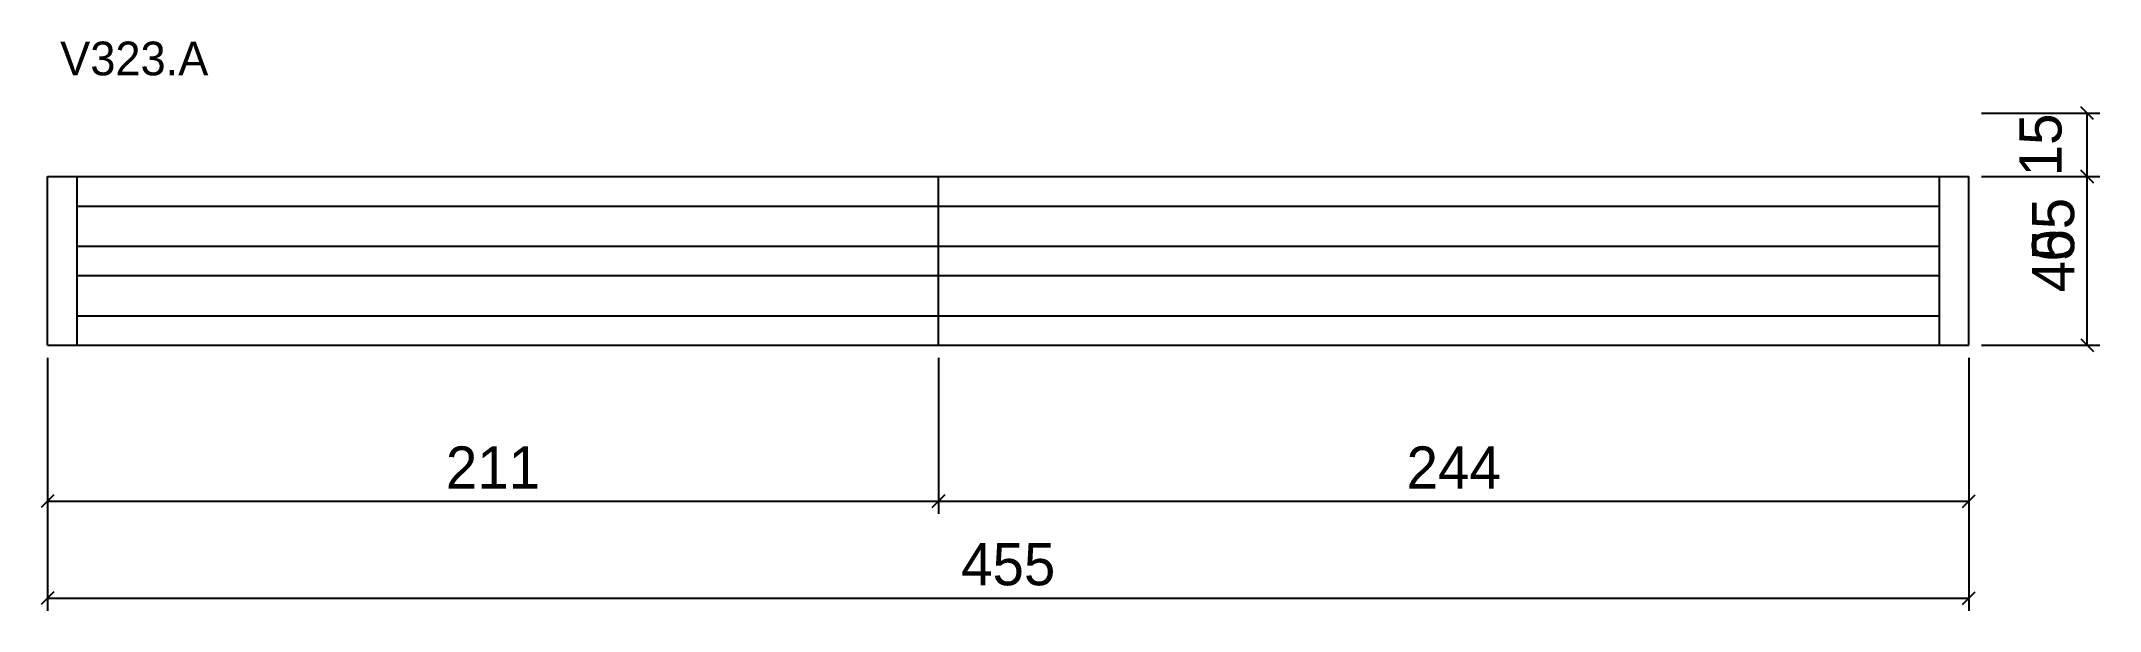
# Model space of a CAD drawing. Extents: x -2 to 486, y -253 to -118.
import ezdxf

# ---------------------------------------------------------------- set-up
doc = ezdxf.new("R2010")
doc.units = 0
for name, color, linetype in [('COTA', 241, 'Continuous'), ('NOMENCLATURA', 7, 'Continuous'), ('Painéis', 200, 'Continuous'), ('SARR_2.2x7', 40, 'Continuous')]:
    doc.layers.add(name, color=color, linetype=linetype)
doc.dimstyles.new('PAINEL', dxfattribs={"dimtxt": 10, "dimasz": 3, "dimexe": 3, "dimexo": 3, "dimgap": 3, "dimtad": 1, "dimblk": 'OBLIQUE', "dimblk1": 'OBLIQUE', "dimcen": 2.5, "dimclrd": 4, "dimclre": 4, "dimclrt": 240, "dimazin": 3, "dimtfac": 1, "dimtmove": 0, "dimatfit": 3})

# ---------------------------------------------------------------- blocks, each defined once
blk = doc.blocks.new('_OBLIQUE')
at = {"color": 0, "linetype": 'BYBLOCK'}
blk.add_line((-0.5, -0.5), (0.5, 0.5), dxfattribs=at)

msp = doc.modelspace()

# ---------------------------------------------------------------- linework, layer by layer
at = {"layer": 'Painéis'}
for p, q in [((0, -150), (211, -150)), ((0, -190), (0, -150)), ((211, -190), (211, -150)), ((211, -150), (455, -150)), ((455, -190), (455, -150)), ((0, -190), (211, -190)), ((211, -190), (455, -190))]:
    msp.add_line(p, q, dxfattribs=at)
at = {"layer": 'SARR_2.2x7'}
for p, q in [((7, -190), (7, -150)), ((448, -190), (448, -150))]:
    msp.add_line(p, q, dxfattribs=at)
for points in [[(7, -157), (211, -157)], [(7, -157), (211, -157)], [(211, -157), (448, -157)], [(211, -157), (448, -157)], [(7, -166.5), (211, -166.5)], [(7, -166.5), (211, -166.5)], [(211, -166.5), (448, -166.5)], [(211, -166.5), (448, -166.5)], [(7, -173.5), (211, -173.5)], [(7, -173.5), (211, -173.5)], [(211, -173.5), (448, -173.5)], [(211, -173.5), (448, -173.5)], [(7, -183), (211, -183)], [(7, -183), (211, -183)], [(211, -183), (448, -183)], [(211, -183), (448, -183)]]:
    msp.add_lwpolyline(points, dxfattribs=at)

# ---------------------------------------------------------------- texts
at = {"layer": 'NOMENCLATURA'}
msp.add_text('V323.A', height=8, dxfattribs=at).set_placement((3, -126))

# ---------------------------------------------------------------- dimensions: what is measured, and where the dimension line sits
at = {"layer": 'COTA'}
for base, p1, p2 in [((483, -190), (455, -190), (455, -135)), ((483, -150), (455, -150), (455, -135)), ((483, -190), (455, -190), (455, -150))]:
    msp.add_linear_dim(base=base, p1=p1, p2=p2, angle=90, dimstyle='PAINEL', dxfattribs=at).render()
for base, p1, p2 in [((0, -227), (0, -190), (211, -190)), ((0, -250), (0, -190), (455, -190)), ((211, -227), (211, -190), (455, -190))]:
    msp.add_linear_dim(base=base, p1=p1, p2=p2, dimstyle='PAINEL', dxfattribs=at).render()

doc.saveas('drawing.dxf')
